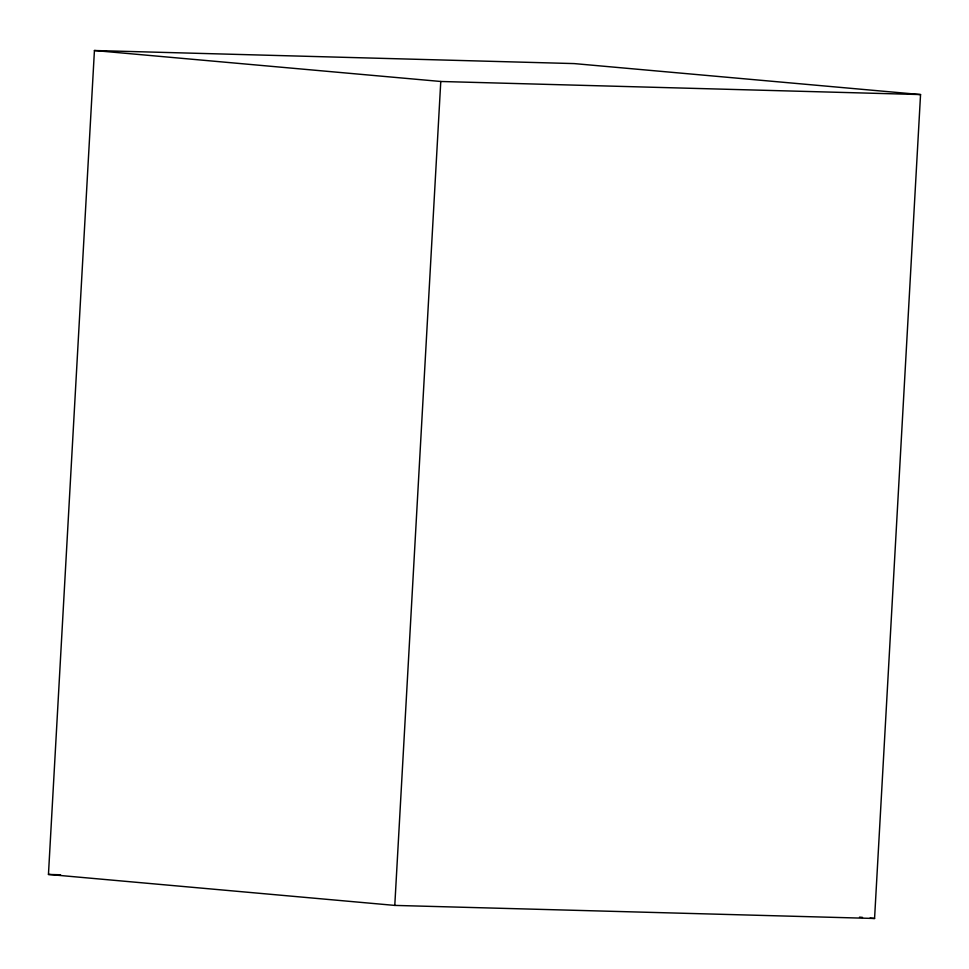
<?xml version="1.0" encoding="UTF-8"?>
<svg xmlns="http://www.w3.org/2000/svg" width="969" height="969" viewBox="0 0 969 969"><rect width="100%" height="100%" fill="white"/><g stroke="black" fill="none" stroke-linecap="round" stroke-linejoin="round"><path stroke-width="1.45" d="M48.45 874.438L94.429 50.521L574.217 63.591L920.55 94.562L874.571 918.479L394.783 905.409L48.45 874.438L60.562 874.777M394.783 905.409L440.774 81.481L94.429 50.521M440.774 81.481L920.55 94.562M859.503 917.134L862.519 917.401M870.053 918.079L874.571 918.479"/></g></svg>
